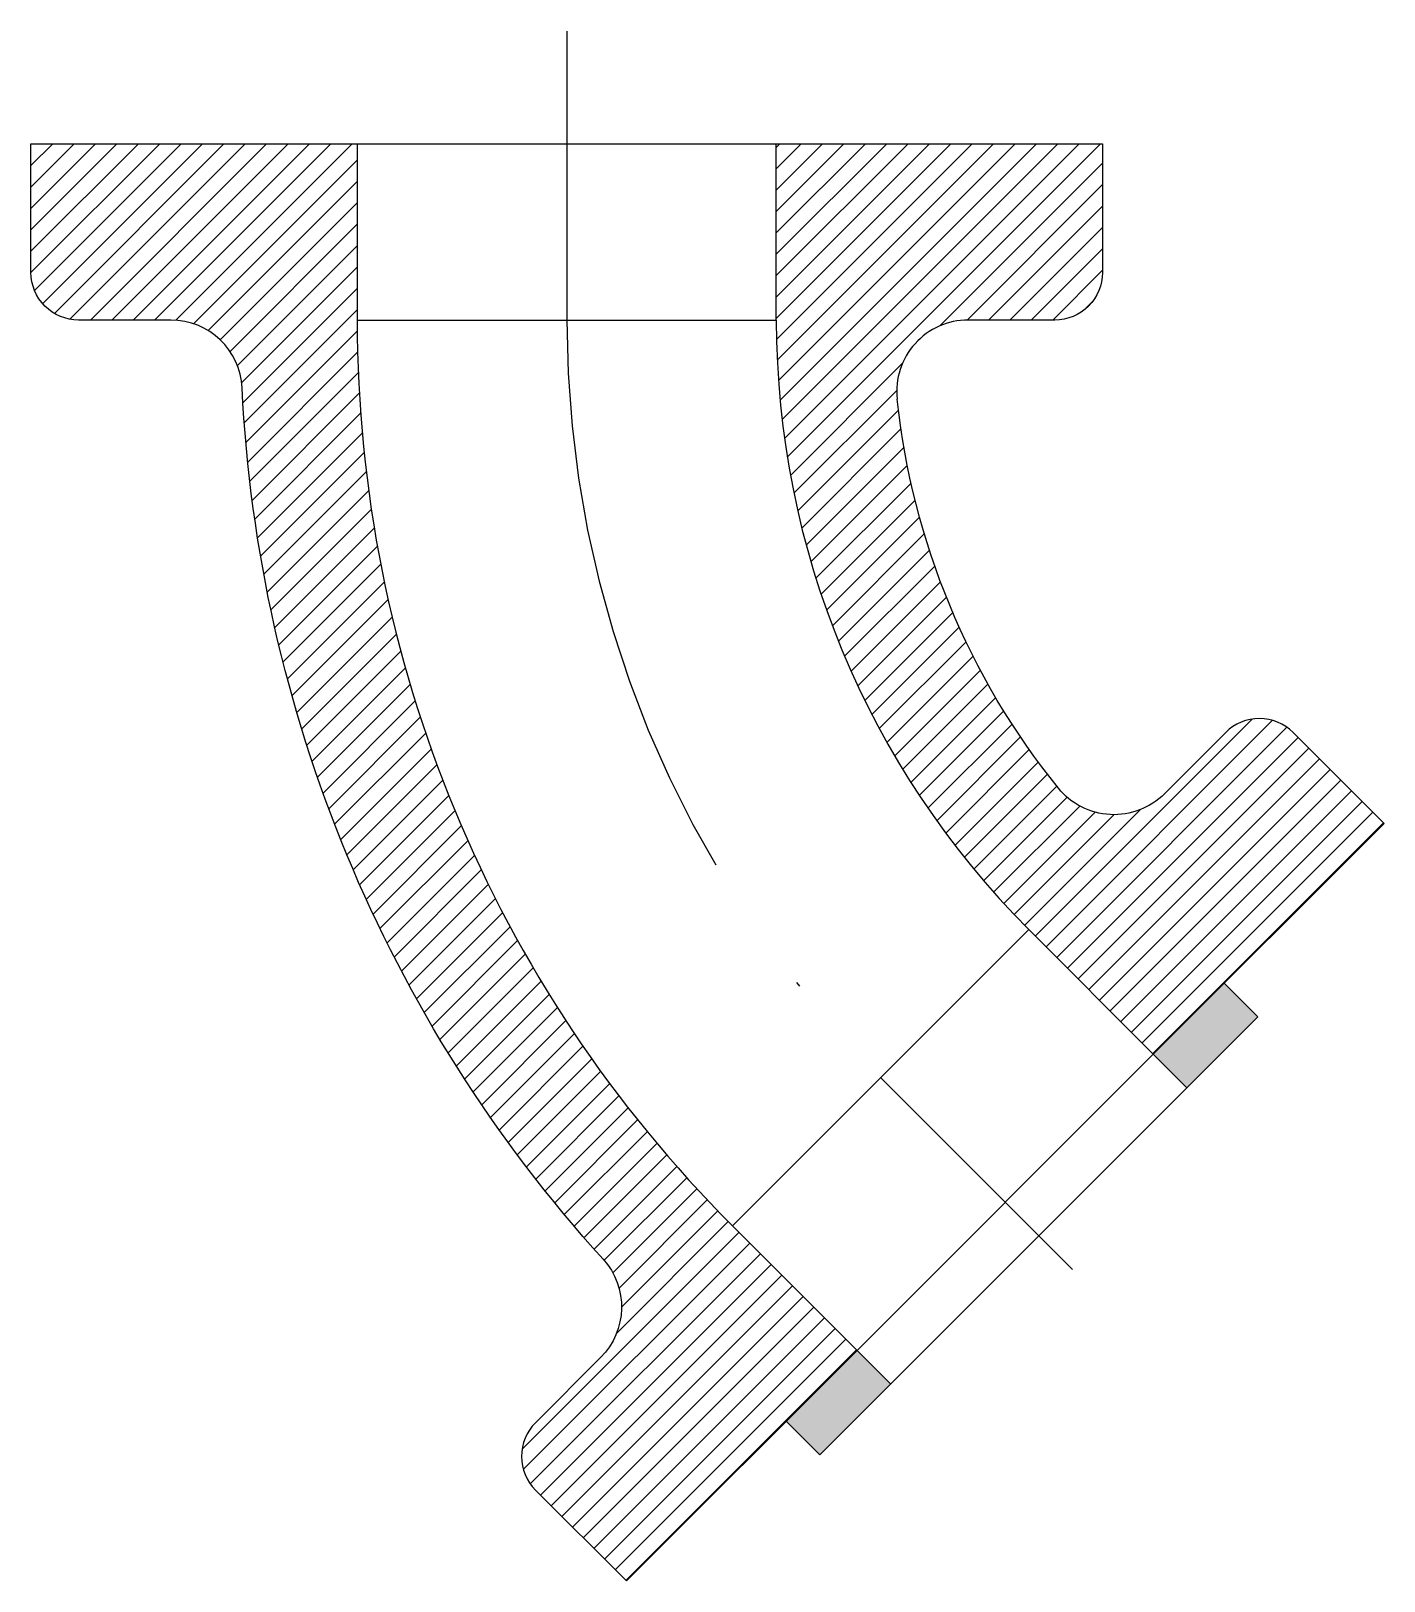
# Model space of a CAD drawing. Header units: centimetres. Extents: x 35.6 to 64, y 4.9 to 37.5.
import ezdxf

# ---------------------------------------------------------------- set-up
doc = ezdxf.new("R2010")
doc.units = ezdxf.units.CM
doc.linetypes.add('ACAD_ISO10W100', pattern=[18, 12, -3, 0, -3])
for name, color, linetype in [('Contur', 1, 'Continuous'), ('Linie punctata', 4, 'ACAD_ISO10W100'), ('Zona hasurata', 254, 'Continuous'), ('Zone intunecate', 250, 'Continuous')]:
    doc.layers.add(name, color=color, linetype=linetype)

msp = doc.modelspace()

# ---------------------------------------------------------------- hatches: boundary and pattern name
at = {"layer": 'Zona hasurata'}
h = msp.add_hatch(dxfattribs=at)
h.set_pattern_fill('ANSI31', color=256, scale=0.1)
h.set_pattern_definition([(45, (27.64146, 2.45903), (-0.2245067, 0.2245067), [])])
h.paths.add_polyline_path([(40.029, 29.99, 0.173746), (47.606, 11.697, -0.400037), (47.556, 9.628), (46.187, 8.259, 0.414214), (46.187, 6.845), (48.096, 4.936), (52.94, 9.779), (50.323, 12.396, -0.198912), (42.445, 31.417), (42.445, 35.117), (35.594, 35.117), (35.594, 32.417, 0.414214), (36.595, 31.417), (38.531, 31.417, -0.400037)])
h.paths.add_polyline_path([(51.245, 35.117), (51.245, 31.417, 0.198912), (56.546, 18.618), (59.162, 16.002), (64.006, 20.846), (62.097, 22.755, 0.414214), (60.682, 22.755), (59.395, 21.468, -0.445674), (57.168, 21.586, -0.144234), (53.783, 29.758, -0.445674), (55.274, 31.417), (57.095, 31.417, 0.414214), (58.095, 32.417), (58.095, 35.117)])
at = {"layer": 'Zone intunecate'}
h = msp.add_hatch(color=256, dxfattribs=at)
h.dxf.hatch_style = 1
h.paths.add_polyline_path([(53.647, 9.072), (52.94, 9.779), (51.455, 8.294), (52.162, 7.587)])
h.paths.add_polyline_path([(59.162, 16.002), (59.869, 15.295), (61.354, 16.78), (60.647, 17.487)])

# ---------------------------------------------------------------- linework, layer by layer
at = {"layer": 'Contur'}
for points in [[(47.606, 11.697, -0.173746), (40.029, 29.99, 0.400037), (38.531, 31.417), (36.595, 31.417, -0.414214), (35.594, 32.417), (35.594, 35.117), (58.095, 35.117), (58.095, 32.417, -0.414214), (57.095, 31.417), (55.274, 31.417, 0.445674), (53.783, 29.758)], [(47.606, 11.697, -0.400037), (47.556, 9.628), (46.187, 8.259, 0.414214), (46.187, 6.845), (48.096, 4.936), (52.94, 9.779), (50.323, 12.396), (56.546, 18.618), (59.162, 16.002), (64.006, 20.846), (62.097, 22.755, 0.414214), (60.682, 22.755), (59.395, 21.468, -0.445674), (57.168, 21.586, -0.144234), (53.783, 29.758)]]:
    msp.add_lwpolyline(points, format="xyb", dxfattribs=at)
msp.add_lwpolyline([(51.455, 8.294), (52.162, 7.587), (61.354, 16.78), (60.647, 17.487)], dxfattribs=at)
for radius in [26.9, 18.1]:
    msp.add_arc((69.345, 31.417), radius, 180, 225, dxfattribs=at)
at = {"layer": 'Linie punctata'}
msp.add_lwpolyline([(46.845, 37.486), (46.845, 35.117), (46.845, 31.417, 0.198912), (53.435, 15.507), (56.051, 12.891), (56.758, 12.184), (57.465, 11.476)], format="xyb", dxfattribs=at)
for points in [[(42.445, 35.117), (42.445, 31.417), (51.245, 31.417), (51.245, 35.117)], [(53.647, 9.072), (52.94, 9.779), (59.162, 16.002), (59.869, 15.295)]]:
    msp.add_lwpolyline(points, dxfattribs=at)

doc.saveas('drawing.dxf')
